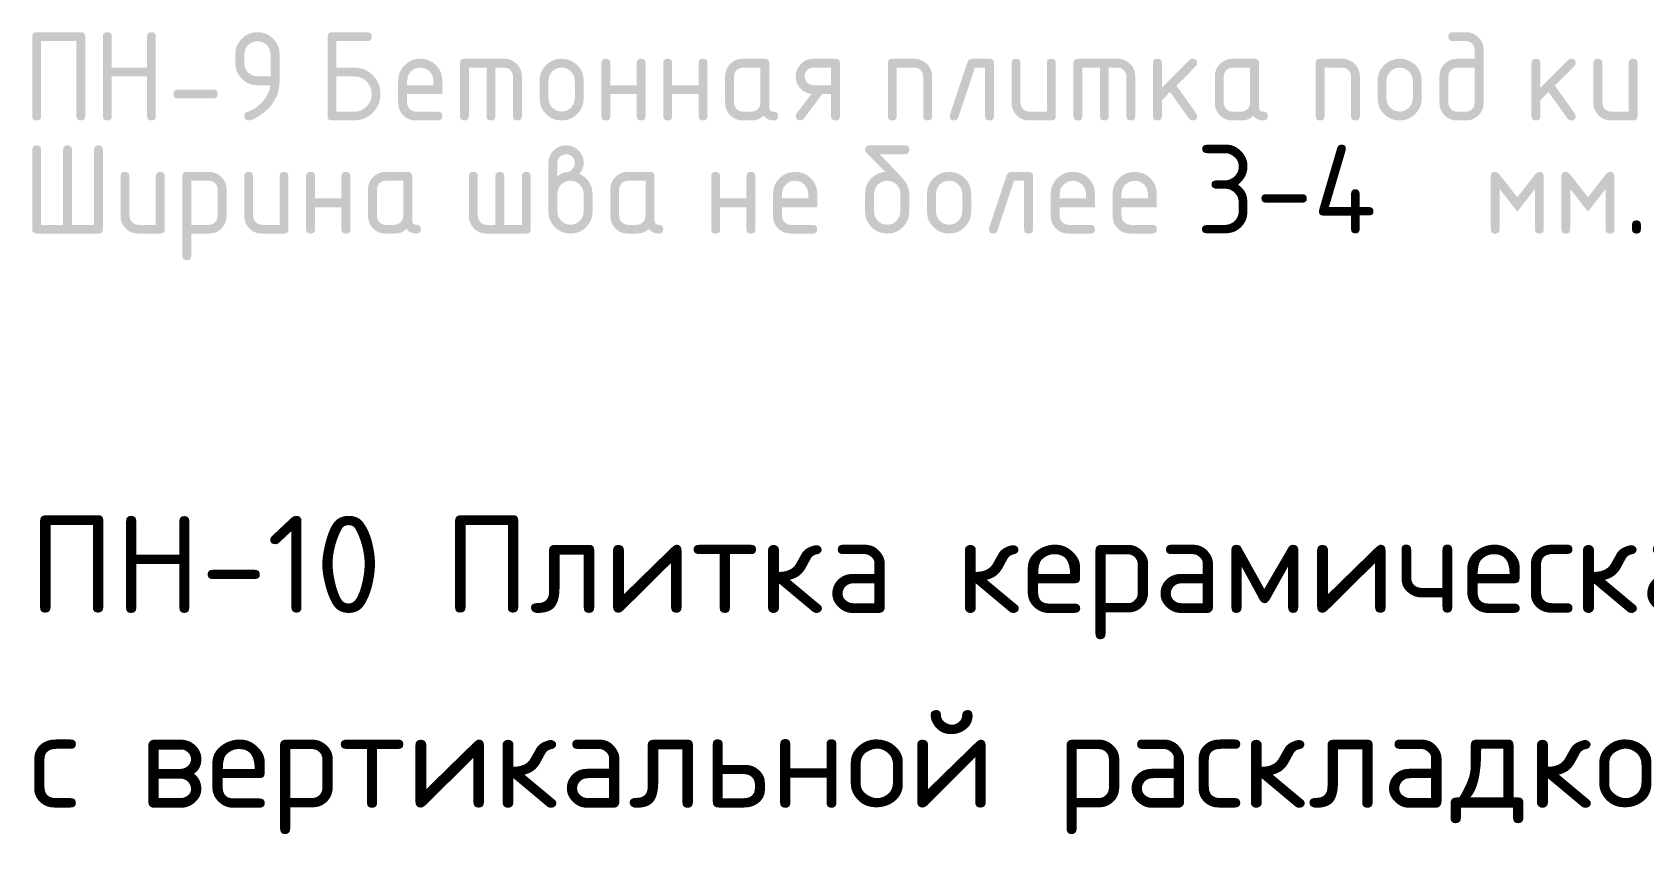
# Model space of a CAD drawing. Header units: millimetres. Extents: x 0 to 1189, y 0 to 841.
# Drawn here: x 1006.1 to 1061.4, y 293.4 to 321.2 of the extents above; entities that cross this region are included whole.
import ezdxf

# ---------------------------------------------------------------- set-up
doc = ezdxf.new("R2010")
doc.units = ezdxf.units.MM

msp = doc.modelspace()

# ---------------------------------------------------------------- hatches: boundary and pattern name
h = msp.add_hatch(color=7)
h.dxf.hatch_style = 2
h.paths.add_polyline_path([(1006.235297, 321.153539), (1007.750588, 321.153539), (1007.814916, 321.144031), (1007.861313, 321.115505), (1007.889416, 321.067963), (1007.898865, 321.001404), (1007.898865, 318.275093), (1007.889416, 318.208904), (1007.861313, 318.162714), (1007.814916, 318.135644), (1007.750588, 318.126816), (1007.684028, 318.135644), (1007.636486, 318.162714), (1007.607961, 318.208904), (1007.598452, 318.275093), (1007.598452, 320.848717), (1006.387432, 320.848717), (1006.387432, 318.275093), (1006.377924, 318.208904), (1006.349398, 318.162714), (1006.301856, 318.135644), (1006.235297, 318.126816), (1006.168419, 318.135644), (1006.120713, 318.162714), (1006.092127, 318.208904), (1006.08261, 318.275093), (1006.08261, 321.001404), (1006.092127, 321.067963), (1006.120713, 321.115505), (1006.168419, 321.144031)])
h = msp.add_hatch(color=7)
h.dxf.hatch_style = 2
h.paths.add_polyline_path([(1008.504891, 318.275093), (1008.504891, 321.001404), (1008.514408, 321.067963), (1008.542994, 321.115505), (1008.5907, 321.144031), (1008.657578, 321.153539), (1008.724137, 321.144031), (1008.771679, 321.115505), (1008.800205, 321.067963), (1008.809713, 321.001404), (1008.809713, 319.943071), (1010.020733, 319.943071), (1010.020733, 321.001404), (1010.030242, 321.067963), (1010.058767, 321.115505), (1010.106309, 321.144031), (1010.172869, 321.153539), (1010.237197, 321.144031), (1010.283594, 321.115505), (1010.311697, 321.067963), (1010.321145, 321.001404), (1010.321145, 318.275093), (1010.311697, 318.208904), (1010.283594, 318.162714), (1010.237197, 318.135644), (1010.172869, 318.126816), (1010.106309, 318.135644), (1010.058767, 318.162714), (1010.030242, 318.208904), (1010.020733, 318.275093), (1010.020733, 319.638249), (1008.809713, 319.638249), (1008.809713, 318.275093), (1008.800205, 318.208904), (1008.771679, 318.162714), (1008.724137, 318.135644), (1008.657578, 318.126816), (1008.5907, 318.135644), (1008.542994, 318.162714), (1008.514408, 318.208904)])
h = msp.add_hatch(color=7)
h.paths.add_polyline_path([(1014.259765, 319.638249), (1014.259765, 320.395618), (1014.22745, 320.571043), (1014.128576, 320.717528), (1013.981677, 320.816402), (1013.806666, 320.848717), (1013.631655, 320.816402), (1013.484756, 320.717528), (1013.385882, 320.571043), (1013.353567, 320.395618), (1013.353567, 320.095206), (1013.385882, 319.918059), (1013.484756, 319.769438), (1013.631655, 319.67201), (1013.806666, 319.638249)])
h.paths.add_polyline_path([(1013.501844, 318.126816), (1013.447274, 318.136876), (1013.396011, 318.16926), (1013.363627, 318.220523), (1013.353567, 318.275093), (1013.372102, 318.361152), (1013.425776, 318.406282), (1013.577912, 318.466572), (1013.705243, 318.533062), (1013.920191, 318.702147), (1014.082894, 318.891903), (1014.193197, 319.102329), (1014.250946, 319.333426), (1013.806666, 319.333426), (1013.654169, 319.347629), (1013.513971, 319.389995), (1013.385762, 319.460163), (1013.269231, 319.557771), (1013.172226, 319.674474), (1013.103384, 319.802235), (1013.062345, 319.941159), (1013.048745, 320.091347), (1013.048745, 320.395618), (1013.062345, 320.548124), (1013.103384, 320.688383), (1013.172226, 320.816755), (1013.269231, 320.933604), (1013.385762, 321.030524), (1013.513971, 321.099176), (1013.654169, 321.140026), (1013.806666, 321.153539), (1013.959163, 321.140026), (1014.099361, 321.099176), (1014.227571, 321.030524), (1014.344101, 320.933604), (1014.439246, 320.819305), (1014.508294, 320.692241), (1014.550368, 320.552465), (1014.564587, 320.400028), (1014.564587, 319.489972), (1014.553279, 319.301455), (1014.519388, 319.123267), (1014.462965, 318.955402), (1014.384064, 318.797852), (1014.282735, 318.650612), (1014.159031, 318.513675), (1014.013002, 318.387034), (1013.8447, 318.270683), (1013.737644, 318.207044), (1013.644747, 318.162163), (1013.566112, 318.135575)])
h = msp.add_hatch(color=7)
h.paths.add_polyline_path([(1018.026854, 319.033014), (1018.010206, 318.85188), (1017.960226, 318.684026), (1017.876863, 318.529712), (1017.760066, 318.389195), (1017.622099, 318.273319), (1017.469093, 318.191446), (1017.301722, 318.142853), (1017.120656, 318.126816), (1016.363287, 318.126816), (1016.296409, 318.135644), (1016.248703, 318.162714), (1016.220117, 318.208904), (1016.2106, 318.275093), (1016.2106, 321.001404), (1016.220117, 321.067963), (1016.248703, 321.115505), (1016.296409, 321.144031), (1016.363287, 321.153539), (1017.573755, 321.153539), (1017.640633, 321.144031), (1017.688339, 321.115505), (1017.716925, 321.067963), (1017.726442, 321.001404), (1017.716925, 320.934526), (1017.688339, 320.88682), (1017.640633, 320.858234), (1017.573755, 320.848717), (1016.515422, 320.848717), (1016.515422, 319.943071), (1017.120656, 319.943071), (1017.301791, 319.926414), (1017.469645, 319.876787), (1017.623959, 319.794708), (1017.764476, 319.680692), (1017.878724, 319.540037), (1017.960777, 319.385172), (1018.010275, 319.216147)])
h.paths.add_polyline_path([(1016.515422, 319.638249), (1016.515422, 318.427229), (1017.120656, 318.427229), (1017.243069, 318.438382), (1017.355405, 318.471808), (1017.457302, 318.527455), (1017.548399, 318.605271), (1017.626215, 318.696368), (1017.681862, 318.798265), (1017.715288, 318.910601), (1017.726442, 319.033014), (1017.715288, 319.155177), (1017.681862, 319.267832), (1017.626215, 319.370978), (1017.548399, 319.464616), (1017.457302, 319.541743), (1017.355405, 319.595874), (1017.243069, 319.627784), (1017.120656, 319.638249)])
h = msp.add_hatch(color=7)
h.paths.add_polyline_path([(1055.861199, 320.548305), (1055.861199, 318.732051), (1055.850046, 318.609888), (1055.816619, 318.497233), (1055.760973, 318.394087), (1055.683156, 318.300449), (1055.589579, 318.223322), (1055.486855, 318.169191), (1055.375346, 318.137281), (1055.255413, 318.126816), (1054.951143, 318.126816), (1054.82873, 318.137281), (1054.716394, 318.169191), (1054.614496, 318.223322), (1054.5234, 318.300449), (1054.445583, 318.394087), (1054.389937, 318.497233), (1054.356511, 318.609888), (1054.345357, 318.732051), (1054.345357, 319.638249), (1054.356511, 319.760412), (1054.389937, 319.873066), (1054.445583, 319.976212), (1054.5234, 320.06985), (1054.616357, 320.145117), (1054.718047, 320.199455), (1054.82935, 320.232398), (1054.951143, 320.243483), (1055.556377, 320.243483), (1055.556377, 320.548305), (1055.534604, 320.665852), (1055.47149, 320.764381), (1055.373167, 320.827013), (1055.255413, 320.848717), (1054.798456, 320.848717), (1054.734127, 320.858234), (1054.687731, 320.88682), (1054.659627, 320.934526), (1054.650179, 321.001404), (1054.659627, 321.067963), (1054.687731, 321.115505), (1054.734127, 321.144031), (1054.798456, 321.153539), (1055.255413, 321.153539), (1055.377826, 321.142472), (1055.490162, 321.109235), (1055.59206, 321.053778), (1055.683156, 320.976048), (1055.760973, 320.884641), (1055.816619, 320.78264), (1055.850046, 320.670408)])
h.paths.add_polyline_path([(1055.556377, 318.732051), (1055.556377, 319.938661), (1054.951143, 319.938661), (1054.833389, 319.916888), (1054.735066, 319.853774), (1054.671952, 319.75552), (1054.650179, 319.638249), (1054.650179, 318.732051), (1054.672503, 318.616433), (1054.739476, 318.516525), (1054.837248, 318.449553), (1054.951143, 318.427229), (1055.255413, 318.427229), (1055.370962, 318.449553), (1055.46708, 318.516525), (1055.534053, 318.61478)])
h = msp.add_hatch(color=7)
h.paths.add_polyline_path([(1019.390802, 319.943071), (1019.215791, 319.910756), (1019.068892, 319.811881), (1018.970018, 319.664982), (1018.937703, 319.489972), (1018.937703, 319.337285), (1019.843901, 319.337285), (1019.843901, 319.489972), (1019.811586, 319.664982), (1019.712711, 319.811881), (1019.565813, 319.910756)])
h.paths.add_polyline_path([(1018.937703, 319.033014), (1018.937703, 318.732051), (1018.960027, 318.616433), (1019.027, 318.516525), (1019.124771, 318.449553), (1019.238666, 318.427229), (1019.996036, 318.427229), (1020.062914, 318.41772), (1020.11062, 318.389195), (1020.139206, 318.341652), (1020.148723, 318.275093), (1020.139206, 318.208904), (1020.11062, 318.162714), (1020.062914, 318.135644), (1019.996036, 318.126816), (1019.238666, 318.126816), (1019.116253, 318.137281), (1019.003918, 318.169191), (1018.90202, 318.223322), (1018.810923, 318.300449), (1018.733107, 318.393467), (1018.67746, 318.495579), (1018.644034, 318.608027), (1018.632881, 318.732051), (1018.632881, 319.485562), (1018.64648, 319.638068), (1018.68752, 319.778326), (1018.756362, 319.906699), (1018.853367, 320.023548), (1018.969897, 320.120235), (1019.098106, 320.188913), (1019.238305, 320.229892), (1019.390802, 320.243483), (1019.543299, 320.229952), (1019.683497, 320.189395), (1019.811706, 320.121862), (1019.928237, 320.027407), (1020.025242, 319.910876), (1020.094084, 319.782667), (1020.135123, 319.642469), (1020.148723, 319.489972), (1020.148723, 319.033014)])
h = msp.add_hatch(color=7)
h.dxf.hatch_style = 2
h.paths.add_polyline_path([(1020.907141, 320.243483), (1022.270296, 320.243483), (1022.39177, 320.232398), (1022.502909, 320.199455), (1022.604539, 320.145117), (1022.697488, 320.06985), (1022.775304, 319.976212), (1022.830951, 319.873066), (1022.864377, 319.760412), (1022.87553, 319.638249), (1022.87553, 318.275093), (1022.866013, 318.208904), (1022.837428, 318.162714), (1022.789722, 318.135644), (1022.722844, 318.126816), (1022.656284, 318.135644), (1022.608742, 318.162714), (1022.580217, 318.208904), (1022.570708, 318.275093), (1022.570708, 319.638249), (1022.548935, 319.75552), (1022.485821, 319.853774), (1022.387567, 319.918542), (1022.270296, 319.938661), (1021.965474, 319.938661), (1021.965474, 318.275093), (1021.955957, 318.208904), (1021.927371, 318.162714), (1021.879665, 318.135644), (1021.812787, 318.126816), (1021.748691, 318.135644), (1021.702269, 318.162714), (1021.674036, 318.208904), (1021.66451, 318.275093), (1021.66451, 319.938661), (1021.059276, 319.938661), (1021.059276, 318.275093), (1021.049768, 318.208904), (1021.021242, 318.162714), (1020.9737, 318.135644), (1020.907141, 318.126816), (1020.840263, 318.135644), (1020.792557, 318.162714), (1020.763971, 318.208904), (1020.754454, 318.275093), (1020.754454, 320.095206), (1020.763971, 320.159535), (1020.792557, 320.205931), (1020.840263, 320.234035)])
h = msp.add_hatch(color=7)
h.paths.add_polyline_path([(1023.481678, 318.880328), (1023.481678, 319.485562), (1023.495277, 319.638068), (1023.536317, 319.778326), (1023.605159, 319.906699), (1023.702164, 320.023548), (1023.818694, 320.120235), (1023.946903, 320.188913), (1024.087102, 320.229892), (1024.239599, 320.243483), (1024.392096, 320.229952), (1024.532294, 320.189395), (1024.660503, 320.121862), (1024.777034, 320.027407), (1024.874039, 319.910807), (1024.94288, 319.782116), (1024.98392, 319.640608), (1024.99752, 319.485562), (1024.99752, 318.880328), (1024.98324, 318.730371), (1024.940745, 318.591422), (1024.870551, 318.463531), (1024.773175, 318.346751), (1024.658255, 318.250065), (1024.530158, 318.181387), (1024.390175, 318.140407), (1024.239599, 318.126816), (1024.087102, 318.140407), (1023.946903, 318.181387), (1023.818694, 318.250065), (1023.702164, 318.346751), (1023.605159, 318.463531), (1023.536317, 318.591422), (1023.495277, 318.730371)])
h.paths.add_polyline_path([(1024.692698, 318.884737), (1024.692698, 319.489972), (1024.660383, 319.663536), (1024.561508, 319.811881), (1024.41461, 319.910756), (1024.239599, 319.943071), (1024.064588, 319.910756), (1023.917689, 319.811881), (1023.818815, 319.663536), (1023.7865, 319.489972), (1023.7865, 318.884737), (1023.818815, 318.707866), (1023.917689, 318.562828), (1024.064588, 318.461748), (1024.239599, 318.427229), (1024.41461, 318.461748), (1024.561508, 318.562828), (1024.660383, 318.709313)])
h = msp.add_hatch(color=7)
h.dxf.hatch_style = 2
h.paths.add_polyline_path([(1025.908073, 319.033014), (1025.908073, 318.275093), (1025.898564, 318.208904), (1025.870039, 318.162714), (1025.822497, 318.135644), (1025.755938, 318.126816), (1025.68906, 318.135644), (1025.641354, 318.162714), (1025.612768, 318.208904), (1025.603251, 318.275093), (1025.603251, 320.095206), (1025.612768, 320.159535), (1025.641354, 320.205931), (1025.68906, 320.234035), (1025.755938, 320.243483), (1025.822497, 320.234035), (1025.870039, 320.205931), (1025.898564, 320.159535), (1025.908073, 320.095206), (1025.908073, 319.337285), (1026.814271, 319.337285), (1026.814271, 320.095206), (1026.823779, 320.159535), (1026.852305, 320.205931), (1026.899847, 320.234035), (1026.966406, 320.243483), (1027.033284, 320.234035), (1027.08099, 320.205931), (1027.109576, 320.159535), (1027.119093, 320.095206), (1027.119093, 318.275093), (1027.109576, 318.208904), (1027.08099, 318.162714), (1027.033284, 318.135644), (1026.966406, 318.126816), (1026.899847, 318.135644), (1026.852305, 318.162714), (1026.823779, 318.208904), (1026.814271, 318.275093), (1026.814271, 319.033014)])
h = msp.add_hatch(color=7)
h.dxf.hatch_style = 2
h.paths.add_polyline_path([(1028.029646, 319.033014), (1028.029646, 318.275093), (1028.020138, 318.208904), (1027.991612, 318.162714), (1027.94407, 318.135644), (1027.877511, 318.126816), (1027.810633, 318.135644), (1027.762927, 318.162714), (1027.734341, 318.208904), (1027.724824, 318.275093), (1027.724824, 320.095206), (1027.734341, 320.159535), (1027.762927, 320.205931), (1027.810633, 320.234035), (1027.877511, 320.243483), (1027.94407, 320.234035), (1027.991612, 320.205931), (1028.020138, 320.159535), (1028.029646, 320.095206), (1028.029646, 319.337285), (1028.935844, 319.337285), (1028.935844, 320.095206), (1028.945353, 320.159535), (1028.973878, 320.205931), (1029.02142, 320.234035), (1029.08798, 320.243483), (1029.154857, 320.234035), (1029.202563, 320.205931), (1029.231149, 320.159535), (1029.240666, 320.095206), (1029.240666, 318.275093), (1029.231149, 318.208904), (1029.202563, 318.162714), (1029.154857, 318.135644), (1029.08798, 318.126816), (1029.02142, 318.135644), (1028.973878, 318.162714), (1028.945353, 318.208904), (1028.935844, 318.275093), (1028.935844, 319.033014)])
h = msp.add_hatch(color=7)
h.paths.add_polyline_path([(1031.057417, 319.938661), (1030.452183, 319.938661), (1030.33443, 319.916888), (1030.236107, 319.853774), (1030.172992, 319.75552), (1030.151219, 319.638249), (1030.151219, 318.732051), (1030.173544, 318.616433), (1030.240516, 318.516525), (1030.338288, 318.449553), (1030.452183, 318.427229), (1030.756454, 318.427229), (1030.872002, 318.449553), (1030.96812, 318.516525), (1031.035093, 318.61478), (1031.057417, 318.732051)])
h.paths.add_polyline_path([(1031.662652, 318.275093), (1031.653204, 318.208904), (1031.6251, 318.162714), (1031.578703, 318.135644), (1031.514375, 318.126816), (1031.411978, 318.136394), (1031.320278, 318.165401), (1031.23881, 318.214253), (1031.167109, 318.283361), (1031.077442, 318.214253), (1030.979351, 318.165401), (1030.872476, 318.136394), (1030.756454, 318.126816), (1030.452183, 318.126816), (1030.32977, 318.137281), (1030.217434, 318.169191), (1030.115537, 318.223322), (1030.02444, 318.300449), (1029.946624, 318.393467), (1029.890977, 318.495579), (1029.857551, 318.608027), (1029.846397, 318.732051), (1029.846397, 319.638249), (1029.857551, 319.760412), (1029.890977, 319.873066), (1029.946624, 319.976212), (1030.02444, 320.06985), (1030.115537, 320.145117), (1030.217434, 320.199455), (1030.32977, 320.232398), (1030.452183, 320.243483), (1031.209553, 320.243483), (1031.276431, 320.234035), (1031.324137, 320.205931), (1031.352722, 320.159535), (1031.362239, 320.095206), (1031.362239, 318.579915), (1031.371748, 318.513037), (1031.400273, 318.465331), (1031.447816, 318.436746), (1031.514375, 318.427229), (1031.578703, 318.41772), (1031.6251, 318.389195), (1031.653204, 318.341652)])
h = msp.add_hatch(color=7)
h.paths.add_polyline_path([(1032.806664, 319.036873), (1032.696309, 319.060988), (1032.594791, 319.10164), (1032.502884, 319.159656), (1032.421365, 319.235861), (1032.354487, 319.325089), (1032.306781, 319.421345), (1032.278195, 319.525456), (1032.268678, 319.638249), (1032.279832, 319.760412), (1032.313258, 319.873066), (1032.368905, 319.976212), (1032.446721, 320.06985), (1032.537818, 320.145117), (1032.639715, 320.199455), (1032.752051, 320.232398), (1032.874464, 320.243483), (1033.631834, 320.243483), (1033.698711, 320.234035), (1033.746417, 320.205931), (1033.775003, 320.159535), (1033.78452, 320.095206), (1033.78452, 318.275093), (1033.775003, 318.208904), (1033.746417, 318.162714), (1033.698711, 318.135644), (1033.631834, 318.126816), (1033.565274, 318.135644), (1033.517732, 318.162714), (1033.489207, 318.208904), (1033.479698, 318.275093), (1033.479698, 319.033014), (1033.174876, 319.033014), (1032.543735, 318.186347), (1032.488958, 318.140666), (1032.421365, 318.126816), (1032.354487, 318.135644), (1032.306781, 318.162714), (1032.278195, 318.208904), (1032.268678, 318.275093), (1032.298444, 318.368249)])
h.paths.add_polyline_path([(1032.5735, 319.638249), (1032.595824, 319.522149), (1032.662797, 319.422172), (1032.760569, 319.355682), (1032.874464, 319.333426), (1033.479698, 319.333426), (1033.479698, 319.938661), (1032.874464, 319.938661), (1032.75671, 319.916888), (1032.658387, 319.853774), (1032.595273, 319.75552)])
h = msp.add_hatch(color=7)
h.dxf.hatch_style = 2
h.paths.add_polyline_path([(1035.429022, 318.275093), (1035.429022, 320.095206), (1035.438539, 320.159535), (1035.467125, 320.205931), (1035.514831, 320.234035), (1035.581709, 320.243483), (1036.339079, 320.243483), (1036.459011, 320.232398), (1036.57052, 320.199455), (1036.673244, 320.145117), (1036.766822, 320.06985), (1036.844638, 319.976212), (1036.900285, 319.873066), (1036.933711, 319.760412), (1036.944864, 319.638249), (1036.944864, 318.275093), (1036.935347, 318.208904), (1036.906761, 318.162714), (1036.859056, 318.135644), (1036.792178, 318.126816), (1036.725618, 318.135644), (1036.678076, 318.162714), (1036.649551, 318.208904), (1036.640042, 318.275093), (1036.640042, 319.638249), (1036.618269, 319.75552), (1036.555155, 319.853774), (1036.456832, 319.918542), (1036.339079, 319.938661), (1035.733844, 319.938661), (1035.733844, 318.275093), (1035.724336, 318.208904), (1035.69581, 318.162714), (1035.648268, 318.135644), (1035.581709, 318.126816), (1035.514831, 318.135644), (1035.467125, 318.162714), (1035.438539, 318.208904)])
h = msp.add_hatch(color=7)
h.dxf.hatch_style = 2
h.paths.add_polyline_path([(1038.308516, 320.243483), (1038.913751, 320.243483), (1038.980629, 320.234035), (1039.028335, 320.205931), (1039.05692, 320.159535), (1039.066437, 320.095206), (1039.066437, 318.275093), (1039.05692, 318.208904), (1039.028335, 318.162714), (1038.980629, 318.135644), (1038.913751, 318.126816), (1038.847192, 318.135644), (1038.799649, 318.162714), (1038.771124, 318.208904), (1038.761615, 318.275093), (1038.761615, 319.938661), (1038.41435, 319.938661), (1037.84274, 318.22824), (1037.792028, 318.152103), (1037.703282, 318.126816), (1037.636404, 318.136325), (1037.588698, 318.16485), (1037.560113, 318.212392), (1037.550595, 318.278952), (1037.559415, 318.325805), (1038.156381, 320.120562), (1038.216326, 320.213855)])
h = msp.add_hatch(color=7)
h.dxf.hatch_style = 2
h.paths.add_polyline_path([(1041.188011, 320.095206), (1041.188011, 318.275093), (1041.178494, 318.208904), (1041.149908, 318.162714), (1041.102202, 318.135644), (1041.035324, 318.126816), (1040.277954, 318.126816), (1040.155541, 318.137281), (1040.043205, 318.169191), (1039.941308, 318.223322), (1039.850211, 318.300449), (1039.772395, 318.393467), (1039.716748, 318.495579), (1039.683322, 318.608027), (1039.672169, 318.732051), (1039.672169, 320.095206), (1039.681686, 320.159535), (1039.710271, 320.205931), (1039.757977, 320.234035), (1039.824855, 320.243483), (1039.891415, 320.234035), (1039.938957, 320.205931), (1039.967482, 320.159535), (1039.976991, 320.095206), (1039.976991, 318.732051), (1039.999315, 318.616433), (1040.066288, 318.516525), (1040.164059, 318.449553), (1040.277954, 318.427229), (1040.883189, 318.427229), (1040.883189, 320.095206), (1040.892697, 320.159535), (1040.921222, 320.205931), (1040.968765, 320.234035), (1041.035324, 320.243483), (1041.102202, 320.234035), (1041.149908, 320.205931), (1041.178494, 320.159535)])
h = msp.add_hatch(color=7)
h.dxf.hatch_style = 2
h.paths.add_polyline_path([(1041.946429, 320.243483), (1043.309584, 320.243483), (1043.431058, 320.232398), (1043.542197, 320.199455), (1043.643827, 320.145117), (1043.736776, 320.06985), (1043.814592, 319.976212), (1043.870239, 319.873066), (1043.903665, 319.760412), (1043.914818, 319.638249), (1043.914818, 318.275093), (1043.905301, 318.208904), (1043.876716, 318.162714), (1043.82901, 318.135644), (1043.762132, 318.126816), (1043.695572, 318.135644), (1043.64803, 318.162714), (1043.619505, 318.208904), (1043.609996, 318.275093), (1043.609996, 319.638249), (1043.588223, 319.75552), (1043.525109, 319.853774), (1043.426855, 319.918542), (1043.309584, 319.938661), (1043.004762, 319.938661), (1043.004762, 318.275093), (1042.995245, 318.208904), (1042.966659, 318.162714), (1042.918953, 318.135644), (1042.852075, 318.126816), (1042.787979, 318.135644), (1042.741557, 318.162714), (1042.713324, 318.208904), (1042.703798, 318.275093), (1042.703798, 319.938661), (1042.098564, 319.938661), (1042.098564, 318.275093), (1042.089055, 318.208904), (1042.06053, 318.162714), (1042.012988, 318.135644), (1041.946429, 318.126816), (1041.879551, 318.135644), (1041.831845, 318.162714), (1041.803259, 318.208904), (1041.793742, 318.275093), (1041.793742, 320.095206), (1041.803259, 320.159535), (1041.831845, 320.205931), (1041.879551, 320.234035)])
h = msp.add_hatch(color=7)
h.dxf.hatch_style = 2
h.paths.add_polyline_path([(1044.825788, 319.248539), (1045.778288, 320.201039), (1045.824796, 320.233423), (1045.884121, 320.243483), (1045.950999, 320.234035), (1045.998705, 320.205931), (1046.027291, 320.159535), (1046.036808, 320.095206), (1046.024543, 320.037535), (1045.989954, 319.989373), (1045.325189, 319.320749), (1046.007042, 318.363839), (1046.036808, 318.275093), (1046.027291, 318.208904), (1045.998705, 318.162714), (1045.950999, 318.135644), (1045.884121, 318.126816), (1045.811223, 318.142595), (1045.757341, 318.190206), (1045.105254, 319.104672), (1044.825788, 318.821347), (1044.825788, 318.275093), (1044.816279, 318.208904), (1044.787754, 318.162714), (1044.740212, 318.135644), (1044.673652, 318.126816), (1044.606774, 318.135644), (1044.559068, 318.162714), (1044.530483, 318.208904), (1044.520966, 318.275093), (1044.520966, 320.095206), (1044.530483, 320.159535), (1044.559068, 320.205931), (1044.606774, 320.234035), (1044.673652, 320.243483), (1044.740212, 320.234035), (1044.787754, 320.205931), (1044.816279, 320.159535), (1044.825788, 320.095206)])
h = msp.add_hatch(color=7)
h.paths.add_polyline_path([(1047.853559, 319.938661), (1047.248324, 319.938661), (1047.130571, 319.916888), (1047.032248, 319.853774), (1046.969134, 319.75552), (1046.947361, 319.638249), (1046.947361, 318.732051), (1046.969685, 318.616433), (1047.036658, 318.516525), (1047.13443, 318.449553), (1047.248324, 318.427229), (1047.552595, 318.427229), (1047.668144, 318.449553), (1047.764262, 318.516525), (1047.831235, 318.61478), (1047.853559, 318.732051)])
h.paths.add_polyline_path([(1048.458793, 318.275093), (1048.449345, 318.208904), (1048.421242, 318.162714), (1048.374845, 318.135644), (1048.310516, 318.126816), (1048.208119, 318.136394), (1048.11642, 318.165401), (1048.034952, 318.214253), (1047.963251, 318.283361), (1047.873583, 318.214253), (1047.775493, 318.165401), (1047.668617, 318.136394), (1047.552595, 318.126816), (1047.248324, 318.126816), (1047.125912, 318.137281), (1047.013576, 318.169191), (1046.911678, 318.223322), (1046.820581, 318.300449), (1046.742765, 318.393467), (1046.687118, 318.495579), (1046.653692, 318.608027), (1046.642539, 318.732051), (1046.642539, 319.638249), (1046.653692, 319.760412), (1046.687118, 319.873066), (1046.742765, 319.976212), (1046.820581, 320.06985), (1046.911678, 320.145117), (1047.013576, 320.199455), (1047.125912, 320.232398), (1047.248324, 320.243483), (1048.005694, 320.243483), (1048.072572, 320.234035), (1048.120278, 320.205931), (1048.148864, 320.159535), (1048.158381, 320.095206), (1048.158381, 318.579915), (1048.167889, 318.513037), (1048.196415, 318.465331), (1048.243957, 318.436746), (1048.310516, 318.427229), (1048.374845, 318.41772), (1048.421242, 318.389195), (1048.449345, 318.341652)])
h = msp.add_hatch(color=7)
h.dxf.hatch_style = 2
h.paths.add_polyline_path([(1050.102211, 318.275093), (1050.102211, 320.095206), (1050.111728, 320.159535), (1050.140313, 320.205931), (1050.188019, 320.234035), (1050.254897, 320.243483), (1051.012267, 320.243483), (1051.132199, 320.232398), (1051.243708, 320.199455), (1051.346433, 320.145117), (1051.44001, 320.06985), (1051.517826, 319.976212), (1051.573473, 319.873066), (1051.606899, 319.760412), (1051.618053, 319.638249), (1051.618053, 318.275093), (1051.608535, 318.208904), (1051.57995, 318.162714), (1051.532244, 318.135644), (1051.465366, 318.126816), (1051.398807, 318.135644), (1051.351264, 318.162714), (1051.322739, 318.208904), (1051.31323, 318.275093), (1051.31323, 319.638249), (1051.291457, 319.75552), (1051.228343, 319.853774), (1051.13002, 319.918542), (1051.012267, 319.938661), (1050.407033, 319.938661), (1050.407033, 318.275093), (1050.397524, 318.208904), (1050.368999, 318.162714), (1050.321456, 318.135644), (1050.254897, 318.126816), (1050.188019, 318.135644), (1050.140313, 318.162714), (1050.111728, 318.208904)])
h = msp.add_hatch(color=7)
h.paths.add_polyline_path([(1052.223784, 318.880328), (1052.223784, 319.485562), (1052.237383, 319.638068), (1052.278423, 319.778326), (1052.347265, 319.906699), (1052.44427, 320.023548), (1052.5608, 320.120235), (1052.689009, 320.188913), (1052.829208, 320.229892), (1052.981705, 320.243483), (1053.134202, 320.229952), (1053.2744, 320.189395), (1053.402609, 320.121862), (1053.51914, 320.027407), (1053.616145, 319.910807), (1053.684987, 319.782116), (1053.726026, 319.640608), (1053.739626, 319.485562), (1053.739626, 318.880328), (1053.725346, 318.730371), (1053.682851, 318.591422), (1053.612657, 318.463531), (1053.515281, 318.346751), (1053.400361, 318.250065), (1053.272264, 318.181387), (1053.132281, 318.140407), (1052.981705, 318.126816), (1052.829208, 318.140407), (1052.689009, 318.181387), (1052.5608, 318.250065), (1052.44427, 318.346751), (1052.347265, 318.463531), (1052.278423, 318.591422), (1052.237383, 318.730371)])
h.paths.add_polyline_path([(1053.434804, 318.884737), (1053.434804, 319.489972), (1053.402489, 319.663536), (1053.303614, 319.811881), (1053.156716, 319.910756), (1052.981705, 319.943071), (1052.806694, 319.910756), (1052.659795, 319.811881), (1052.560921, 319.663536), (1052.528606, 319.489972), (1052.528606, 318.884737), (1052.560921, 318.707866), (1052.659795, 318.562828), (1052.806694, 318.461748), (1052.981705, 318.427229), (1053.156716, 318.461748), (1053.303614, 318.562828), (1053.402489, 318.709313)])
h = msp.add_hatch(color=7)
h.dxf.hatch_style = 2
h.paths.add_polyline_path([(1057.807903, 319.248539), (1058.760403, 320.201039), (1058.806912, 320.233423), (1058.866236, 320.243483), (1058.933114, 320.234035), (1058.98082, 320.205931), (1059.009406, 320.159535), (1059.018923, 320.095206), (1059.006658, 320.037535), (1058.97207, 319.989373), (1058.307304, 319.320749), (1058.989157, 318.363839), (1059.018923, 318.275093), (1059.009406, 318.208904), (1058.98082, 318.162714), (1058.933114, 318.135644), (1058.866236, 318.126816), (1058.793338, 318.142595), (1058.739457, 318.190206), (1058.087369, 319.104672), (1057.807903, 318.821347), (1057.807903, 318.275093), (1057.798395, 318.208904), (1057.769869, 318.162714), (1057.722327, 318.135644), (1057.655768, 318.126816), (1057.58889, 318.135644), (1057.541184, 318.162714), (1057.512598, 318.208904), (1057.503081, 318.275093), (1057.503081, 320.095206), (1057.512598, 320.159535), (1057.541184, 320.205931), (1057.58889, 320.234035), (1057.655768, 320.243483), (1057.722327, 320.234035), (1057.769869, 320.205931), (1057.798395, 320.159535), (1057.807903, 320.095206)])
h = msp.add_hatch(color=7)
h.dxf.hatch_style = 2
h.paths.add_polyline_path([(1061.140496, 320.095206), (1061.140496, 318.275093), (1061.130979, 318.208904), (1061.102393, 318.162714), (1061.054687, 318.135644), (1060.98781, 318.126816), (1060.23044, 318.126816), (1060.108027, 318.137281), (1059.995691, 318.169191), (1059.893794, 318.223322), (1059.802697, 318.300449), (1059.724881, 318.393467), (1059.669234, 318.495579), (1059.635808, 318.608027), (1059.624654, 318.732051), (1059.624654, 320.095206), (1059.634171, 320.159535), (1059.662757, 320.205931), (1059.710463, 320.234035), (1059.777341, 320.243483), (1059.8439, 320.234035), (1059.891442, 320.205931), (1059.919968, 320.159535), (1059.929476, 320.095206), (1059.929476, 318.732051), (1059.9518, 318.616433), (1060.018773, 318.516525), (1060.116545, 318.449553), (1060.23044, 318.427229), (1060.835674, 318.427229), (1060.835674, 320.095206), (1060.845183, 320.159535), (1060.873708, 320.205931), (1060.92125, 320.234035), (1060.98781, 320.243483), (1061.054687, 320.234035), (1061.102393, 320.205931), (1061.130979, 320.159535)])
h = msp.add_hatch(color=7)
h.dxf.hatch_style = 2
h.paths.add_polyline_path([(1012.290327, 318.880328), (1011.079859, 318.880328), (1011.012981, 318.889845), (1010.965275, 318.91843), (1010.936689, 318.966136), (1010.927172, 319.033014), (1010.936689, 319.099573), (1010.965275, 319.147116), (1011.012981, 319.175641), (1011.079859, 319.18515), (1012.290327, 319.18515), (1012.357205, 319.175641), (1012.404911, 319.147116), (1012.433497, 319.099573), (1012.443014, 319.033014), (1012.433497, 318.966136), (1012.404911, 318.91843), (1012.357205, 318.889845)])
h = msp.add_hatch(color=7)
h.dxf.hatch_style = 2
h.paths.add_polyline_path([(1007.445766, 314.546665), (1008.203687, 314.546665), (1008.203687, 317.12084), (1008.213195, 317.187399), (1008.241721, 317.234942), (1008.289263, 317.263467), (1008.355822, 317.272975), (1008.420151, 317.263467), (1008.466547, 317.234942), (1008.494651, 317.187399), (1008.504099, 317.12084), (1008.504099, 314.394529), (1008.494651, 314.32834), (1008.466547, 314.28215), (1008.420151, 314.25508), (1008.355822, 314.246252), (1006.235297, 314.246252), (1006.168419, 314.25508), (1006.120713, 314.28215), (1006.092127, 314.32834), (1006.08261, 314.394529), (1006.08261, 317.12084), (1006.092127, 317.187399), (1006.120713, 317.234942), (1006.168419, 317.263467), (1006.235297, 317.272975), (1006.301856, 317.263467), (1006.349398, 317.234942), (1006.377924, 317.187399), (1006.387432, 317.12084), (1006.387432, 314.546665), (1007.140944, 314.546665), (1007.140944, 317.12084), (1007.150461, 317.187399), (1007.179046, 317.234942), (1007.226752, 317.263467), (1007.29363, 317.272975), (1007.360189, 317.263467), (1007.407732, 317.234942), (1007.436257, 317.187399), (1007.445766, 317.12084)])
h = msp.add_hatch(color=7)
h.paths.add_polyline_path([(1024.09104, 316.214642), (1024.274939, 316.325367), (1024.442715, 316.362919), (1024.534079, 316.390411), (1024.616348, 316.468752), (1024.676775, 316.568247), (1024.696274, 316.667741), (1024.674225, 316.785288), (1024.607528, 316.883817), (1024.509274, 316.948103), (1024.392003, 316.968153), (1024.27425, 316.946449), (1024.175927, 316.883817), (1024.112813, 316.785288), (1024.09104, 316.667741)])
h.paths.add_polyline_path([(1024.844551, 316.303388), (1025.032515, 316.189355), (1025.179138, 316.024473), (1025.270778, 315.824795), (1025.30206, 315.609408), (1025.30206, 314.999764), (1025.28778, 314.849187), (1025.245284, 314.709204), (1025.175091, 314.581107), (1025.077715, 314.466187), (1024.962795, 314.369501), (1024.834698, 314.300823), (1024.694715, 314.259843), (1024.544138, 314.246252), (1024.391641, 314.259843), (1024.251443, 314.300823), (1024.123234, 314.369501), (1024.006704, 314.466187), (1023.909698, 314.582967), (1023.840857, 314.710858), (1023.799817, 314.849807), (1023.786217, 314.999764), (1023.786217, 316.667741), (1023.797371, 316.789904), (1023.830797, 316.902559), (1023.886444, 317.005705), (1023.96426, 317.099343), (1024.057217, 317.174842), (1024.158908, 317.229154), (1024.27021, 317.261968), (1024.392003, 317.272975), (1024.514166, 317.261908), (1024.626821, 317.228671), (1024.729967, 317.173214), (1024.823605, 317.095484), (1024.898871, 317.004077), (1024.953209, 316.902076), (1024.986153, 316.789844), (1024.997237, 316.667741), (1024.98772, 316.558954), (1024.959135, 316.461793), (1024.911429, 316.376518)])
h.paths.add_polyline_path([(1024.997237, 315.004173), (1024.997237, 315.609408), (1024.964922, 315.782972), (1024.866048, 315.931317), (1024.719149, 316.030192), (1024.544138, 316.062507), (1024.369128, 316.030192), (1024.222229, 315.931317), (1024.123355, 315.782972), (1024.09104, 315.609408), (1024.09104, 315.004173), (1024.123355, 314.827302), (1024.222229, 314.682264), (1024.369128, 314.581184), (1024.544138, 314.546665), (1024.719149, 314.581184), (1024.866048, 314.682264), (1024.964922, 314.828749)])
h = msp.add_hatch(color=7)
h.paths.add_polyline_path([(1036.164377, 315.604998), (1036.164377, 314.999764), (1036.150097, 314.849807), (1036.107602, 314.710858), (1036.037408, 314.582967), (1035.940032, 314.466187), (1035.825113, 314.369501), (1035.697015, 314.300823), (1035.557032, 314.259843), (1035.406456, 314.246252), (1035.253959, 314.259843), (1035.113761, 314.300823), (1034.985551, 314.369501), (1034.869021, 314.466187), (1034.772016, 314.582967), (1034.703174, 314.710858), (1034.662134, 314.849807), (1034.648535, 314.999764), (1034.648535, 315.609408), (1034.673142, 315.820385), (1034.746996, 316.002424), (1034.870149, 316.155111), (1035.042654, 316.278032), (1035.197614, 316.3428), (1035.343066, 316.362919), (1034.678301, 317.031543), (1034.655563, 317.066683), (1034.648535, 317.12084), (1034.658052, 317.187399), (1034.686638, 317.234942), (1034.734344, 317.263467), (1034.801222, 317.272975), (1036.0161, 317.272975), (1036.080429, 317.263467), (1036.126825, 317.234942), (1036.154929, 317.187399), (1036.164377, 317.12084), (1036.154929, 317.053962), (1036.126825, 317.006256), (1036.080429, 316.97767), (1036.0161, 316.968153), (1035.152346, 316.968153), (1035.914676, 316.16834), (1036.023223, 316.035669), (1036.101332, 315.897831), (1036.148538, 315.754412)])
h.paths.add_polyline_path([(1035.859555, 315.004173), (1035.859555, 315.609408), (1035.82724, 315.782972), (1035.728366, 315.931317), (1035.581467, 316.030192), (1035.406456, 316.062507), (1035.231445, 316.030192), (1035.084546, 315.931317), (1034.985672, 315.782972), (1034.953357, 315.609408), (1034.953357, 315.004173), (1034.985672, 314.827302), (1035.084546, 314.682264), (1035.231445, 314.581184), (1035.406456, 314.546665), (1035.581467, 314.581184), (1035.728366, 314.682264), (1035.82724, 314.828749)])
h = msp.add_hatch(color=7)
h.dxf.hatch_style = 2
h.paths.add_polyline_path([(1010.626542, 316.214642), (1010.626542, 314.394529), (1010.617025, 314.32834), (1010.588439, 314.28215), (1010.540733, 314.25508), (1010.473855, 314.246252), (1009.716486, 314.246252), (1009.594073, 314.256717), (1009.481737, 314.288627), (1009.379839, 314.342758), (1009.288743, 314.419885), (1009.210926, 314.512903), (1009.15528, 314.615015), (1009.121853, 314.727463), (1009.1107, 314.851487), (1009.1107, 316.214642), (1009.120217, 316.278971), (1009.148803, 316.325367), (1009.196509, 316.353471), (1009.263387, 316.362919), (1009.329946, 316.353471), (1009.377488, 316.325367), (1009.406014, 316.278971), (1009.415522, 316.214642), (1009.415522, 314.851487), (1009.437846, 314.735869), (1009.504819, 314.635962), (1009.602591, 314.568989), (1009.716486, 314.546665), (1010.32172, 314.546665), (1010.32172, 316.214642), (1010.331228, 316.278971), (1010.359754, 316.325367), (1010.407296, 316.353471), (1010.473855, 316.362919), (1010.540733, 316.353471), (1010.588439, 316.325367), (1010.617025, 316.278971)])
h = msp.add_hatch(color=7)
h.paths.add_polyline_path([(1011.232432, 316.214642), (1011.241949, 316.278971), (1011.270534, 316.325367), (1011.31824, 316.353471), (1011.385118, 316.362919), (1012.142488, 316.362919), (1012.264901, 316.351834), (1012.377237, 316.318891), (1012.479134, 316.264553), (1012.570231, 316.189286), (1012.648047, 316.095648), (1012.703694, 315.992502), (1012.73712, 315.879848), (1012.748274, 315.757685), (1012.748274, 314.851487), (1012.73712, 314.729324), (1012.703694, 314.616669), (1012.648047, 314.513523), (1012.570231, 314.419885), (1012.479134, 314.342758), (1012.377237, 314.288627), (1012.264901, 314.256717), (1012.142488, 314.246252), (1011.537254, 314.246252), (1011.537254, 313.484473), (1011.527745, 313.420144), (1011.49922, 313.373747), (1011.451677, 313.345644), (1011.385118, 313.336196), (1011.31824, 313.345644), (1011.270534, 313.373747), (1011.241949, 313.420144), (1011.232432, 313.484473)])
h.paths.add_polyline_path([(1011.537254, 316.058097), (1011.537254, 314.546665), (1012.142488, 314.546665), (1012.258037, 314.568989), (1012.354155, 314.635962), (1012.421127, 314.734216), (1012.443452, 314.851487), (1012.443452, 315.757685), (1012.421679, 315.874956), (1012.358564, 315.97321), (1012.260241, 316.037978), (1012.142488, 316.058097)])
h = msp.add_hatch(color=7)
h.dxf.hatch_style = 2
h.paths.add_polyline_path([(1014.870005, 316.214642), (1014.870005, 314.394529), (1014.860488, 314.32834), (1014.831903, 314.28215), (1014.784197, 314.25508), (1014.717319, 314.246252), (1013.959949, 314.246252), (1013.837536, 314.256717), (1013.7252, 314.288627), (1013.623303, 314.342758), (1013.532206, 314.419885), (1013.45439, 314.512903), (1013.398743, 314.615015), (1013.365317, 314.727463), (1013.354163, 314.851487), (1013.354163, 316.214642), (1013.36368, 316.278971), (1013.392266, 316.325367), (1013.439972, 316.353471), (1013.50685, 316.362919), (1013.573409, 316.353471), (1013.620951, 316.325367), (1013.649477, 316.278971), (1013.658985, 316.214642), (1013.658985, 314.851487), (1013.68131, 314.735869), (1013.748282, 314.635962), (1013.846054, 314.568989), (1013.959949, 314.546665), (1014.565183, 314.546665), (1014.565183, 316.214642), (1014.574692, 316.278971), (1014.603217, 316.325367), (1014.650759, 316.353471), (1014.717319, 316.362919), (1014.784197, 316.353471), (1014.831903, 316.325367), (1014.860488, 316.278971)])
h = msp.add_hatch(color=7)
h.dxf.hatch_style = 2
h.paths.add_polyline_path([(1015.780717, 315.15245), (1015.780717, 314.394529), (1015.771208, 314.32834), (1015.742683, 314.28215), (1015.695141, 314.25508), (1015.628582, 314.246252), (1015.561704, 314.25508), (1015.513998, 314.28215), (1015.485412, 314.32834), (1015.475895, 314.394529), (1015.475895, 316.214642), (1015.485412, 316.278971), (1015.513998, 316.325367), (1015.561704, 316.353471), (1015.628582, 316.362919), (1015.695141, 316.353471), (1015.742683, 316.325367), (1015.771208, 316.278971), (1015.780717, 316.214642), (1015.780717, 315.456721), (1016.686915, 315.456721), (1016.686915, 316.214642), (1016.696423, 316.278971), (1016.724949, 316.325367), (1016.772491, 316.353471), (1016.83905, 316.362919), (1016.905928, 316.353471), (1016.953634, 316.325367), (1016.98222, 316.278971), (1016.991737, 316.214642), (1016.991737, 314.394529), (1016.98222, 314.32834), (1016.953634, 314.28215), (1016.905928, 314.25508), (1016.83905, 314.246252), (1016.772491, 314.25508), (1016.724949, 314.28215), (1016.696423, 314.32834), (1016.686915, 314.394529), (1016.686915, 315.15245)])
h = msp.add_hatch(color=7)
h.paths.add_polyline_path([(1018.808647, 316.058097), (1018.203412, 316.058097), (1018.085659, 316.036324), (1017.987336, 315.97321), (1017.924222, 315.874956), (1017.902449, 315.757685), (1017.902449, 314.851487), (1017.924773, 314.735869), (1017.991745, 314.635962), (1018.089517, 314.568989), (1018.203412, 314.546665), (1018.507683, 314.546665), (1018.623231, 314.568989), (1018.71935, 314.635962), (1018.786322, 314.734216), (1018.808647, 314.851487)])
h.paths.add_polyline_path([(1019.413881, 314.394529), (1019.404433, 314.32834), (1019.376329, 314.28215), (1019.329933, 314.25508), (1019.265604, 314.246252), (1019.163207, 314.25583), (1019.071507, 314.284837), (1018.990039, 314.333689), (1018.918338, 314.402797), (1018.828671, 314.333689), (1018.730581, 314.284837), (1018.623705, 314.25583), (1018.507683, 314.246252), (1018.203412, 314.246252), (1018.080999, 314.256717), (1017.968663, 314.288627), (1017.866766, 314.342758), (1017.775669, 314.419885), (1017.697853, 314.512903), (1017.642206, 314.615015), (1017.60878, 314.727463), (1017.597627, 314.851487), (1017.597627, 315.757685), (1017.60878, 315.879848), (1017.642206, 315.992502), (1017.697853, 316.095648), (1017.775669, 316.189286), (1017.866766, 316.264553), (1017.968663, 316.318891), (1018.080999, 316.351834), (1018.203412, 316.362919), (1018.960782, 316.362919), (1019.02766, 316.353471), (1019.075366, 316.325367), (1019.103951, 316.278971), (1019.113469, 316.214642), (1019.113469, 314.699351), (1019.122977, 314.632473), (1019.151502, 314.584767), (1019.199045, 314.556182), (1019.265604, 314.546665), (1019.329933, 314.537156), (1019.376329, 314.508631), (1019.404433, 314.461088)])
h = msp.add_hatch(color=7)
h.dxf.hatch_style = 2
h.paths.add_polyline_path([(1023.027225, 314.246252), (1021.651392, 314.246252), (1021.534999, 314.256717), (1021.426772, 314.288627), (1021.327226, 314.342758), (1021.236878, 314.419885), (1021.159062, 314.512705), (1021.103415, 314.613431), (1021.069989, 314.722115), (1021.058835, 314.838809), (1021.058835, 316.214642), (1021.068352, 316.278971), (1021.096938, 316.325367), (1021.144644, 316.353471), (1021.211522, 316.362919), (1021.278081, 316.353471), (1021.325624, 316.325367), (1021.354149, 316.278971), (1021.363657, 316.214642), (1021.363657, 314.851487), (1021.385982, 314.735869), (1021.452954, 314.635962), (1021.550726, 314.568989), (1021.664621, 314.546665), (1021.968892, 314.546665), (1021.968892, 316.214642), (1021.978417, 316.278971), (1022.00665, 316.325367), (1022.053073, 316.353471), (1022.117169, 316.362919), (1022.184047, 316.353471), (1022.231753, 316.325367), (1022.260338, 316.278971), (1022.269855, 316.214642), (1022.269855, 314.546665), (1022.87509, 314.546665), (1022.87509, 316.214642), (1022.884598, 316.278971), (1022.913124, 316.325367), (1022.960666, 316.353471), (1023.027225, 316.362919), (1023.094103, 316.353471), (1023.141809, 316.325367), (1023.170395, 316.278971), (1023.179912, 316.214642), (1023.179912, 314.394529), (1023.170395, 314.32834), (1023.141809, 314.28215), (1023.094103, 314.25508)])
h = msp.add_hatch(color=7)
h.paths.add_polyline_path([(1027.118969, 316.058097), (1026.513735, 316.058097), (1026.395981, 316.036324), (1026.297658, 315.97321), (1026.234544, 315.874956), (1026.212771, 315.757685), (1026.212771, 314.851487), (1026.235095, 314.735869), (1026.302068, 314.635962), (1026.39984, 314.568989), (1026.513735, 314.546665), (1026.818006, 314.546665), (1026.933554, 314.568989), (1027.029672, 314.635962), (1027.096645, 314.734216), (1027.118969, 314.851487)])
h.paths.add_polyline_path([(1027.724203, 314.394529), (1027.714755, 314.32834), (1027.686652, 314.28215), (1027.640255, 314.25508), (1027.575927, 314.246252), (1027.47353, 314.25583), (1027.38183, 314.284837), (1027.300362, 314.333689), (1027.228661, 314.402797), (1027.138994, 314.333689), (1027.040903, 314.284837), (1026.934028, 314.25583), (1026.818006, 314.246252), (1026.513735, 314.246252), (1026.391322, 314.256717), (1026.278986, 314.288627), (1026.177089, 314.342758), (1026.085992, 314.419885), (1026.008176, 314.512903), (1025.952529, 314.615015), (1025.919103, 314.727463), (1025.907949, 314.851487), (1025.907949, 315.757685), (1025.919103, 315.879848), (1025.952529, 315.992502), (1026.008176, 316.095648), (1026.085992, 316.189286), (1026.177089, 316.264553), (1026.278986, 316.318891), (1026.391322, 316.351834), (1026.513735, 316.362919), (1027.271105, 316.362919), (1027.337982, 316.353471), (1027.385688, 316.325367), (1027.414274, 316.278971), (1027.423791, 316.214642), (1027.423791, 314.699351), (1027.4333, 314.632473), (1027.461825, 314.584767), (1027.509367, 314.556182), (1027.575927, 314.546665), (1027.640255, 314.537156), (1027.686652, 314.508631), (1027.714755, 314.461088)])
h = msp.add_hatch(color=7)
h.dxf.hatch_style = 2
h.paths.add_polyline_path([(1029.673568, 315.15245), (1029.673568, 314.394529), (1029.664059, 314.32834), (1029.635534, 314.28215), (1029.587991, 314.25508), (1029.521432, 314.246252), (1029.454554, 314.25508), (1029.406848, 314.28215), (1029.378263, 314.32834), (1029.368746, 314.394529), (1029.368746, 316.214642), (1029.378263, 316.278971), (1029.406848, 316.325367), (1029.454554, 316.353471), (1029.521432, 316.362919), (1029.587991, 316.353471), (1029.635534, 316.325367), (1029.664059, 316.278971), (1029.673568, 316.214642), (1029.673568, 315.456721), (1030.579765, 315.456721), (1030.579765, 316.214642), (1030.589274, 316.278971), (1030.617799, 316.325367), (1030.665342, 316.353471), (1030.731901, 316.362919), (1030.798779, 316.353471), (1030.846485, 316.325367), (1030.87507, 316.278971), (1030.884588, 316.214642), (1030.884588, 314.394529), (1030.87507, 314.32834), (1030.846485, 314.28215), (1030.798779, 314.25508), (1030.731901, 314.246252), (1030.665342, 314.25508), (1030.617799, 314.28215), (1030.589274, 314.32834), (1030.579765, 314.394529), (1030.579765, 315.15245)])
h = msp.add_hatch(color=7)
h.paths.add_polyline_path([(1032.248398, 316.062507), (1032.073387, 316.030192), (1031.926488, 315.931317), (1031.827614, 315.784419), (1031.795299, 315.609408), (1031.795299, 315.456721), (1032.701497, 315.456721), (1032.701497, 315.609408), (1032.669182, 315.784419), (1032.570308, 315.931317), (1032.423409, 316.030192)])
h.paths.add_polyline_path([(1031.795299, 315.15245), (1031.795299, 314.851487), (1031.817623, 314.735869), (1031.884596, 314.635962), (1031.982368, 314.568989), (1032.096263, 314.546665), (1032.853633, 314.546665), (1032.92051, 314.537156), (1032.968216, 314.508631), (1032.996802, 314.461088), (1033.006319, 314.394529), (1032.996802, 314.32834), (1032.968216, 314.28215), (1032.92051, 314.25508), (1032.853633, 314.246252), (1032.096263, 314.246252), (1031.97385, 314.256717), (1031.861514, 314.288627), (1031.759617, 314.342758), (1031.66852, 314.419885), (1031.590704, 314.512903), (1031.535057, 314.615015), (1031.501631, 314.727463), (1031.490477, 314.851487), (1031.490477, 315.604998), (1031.504077, 315.757504), (1031.545116, 315.897762), (1031.613958, 316.026135), (1031.710963, 316.142984), (1031.827494, 316.239671), (1031.955703, 316.308349), (1032.095901, 316.349328), (1032.248398, 316.362919), (1032.400895, 316.349388), (1032.541093, 316.308831), (1032.669303, 316.241298), (1032.785833, 316.146843), (1032.882838, 316.030312), (1032.95168, 315.902103), (1032.99272, 315.761905), (1033.006319, 315.609408), (1033.006319, 315.15245)])
h = msp.add_hatch(color=7)
h.paths.add_polyline_path([(1036.770267, 314.999764), (1036.770267, 315.604998), (1036.783866, 315.757504), (1036.824906, 315.897762), (1036.893747, 316.026135), (1036.990753, 316.142984), (1037.107283, 316.239671), (1037.235492, 316.308349), (1037.37569, 316.349328), (1037.528188, 316.362919), (1037.680685, 316.349388), (1037.820883, 316.308831), (1037.949092, 316.241298), (1038.065623, 316.146843), (1038.162628, 316.030243), (1038.231469, 315.901552), (1038.272509, 315.760044), (1038.286109, 315.604998), (1038.286109, 314.999764), (1038.271829, 314.849807), (1038.229333, 314.710858), (1038.15914, 314.582967), (1038.061764, 314.466187), (1037.946844, 314.369501), (1037.818747, 314.300823), (1037.678764, 314.259843), (1037.528188, 314.246252), (1037.37569, 314.259843), (1037.235492, 314.300823), (1037.107283, 314.369501), (1036.990753, 314.466187), (1036.893747, 314.582967), (1036.824906, 314.710858), (1036.783866, 314.849807)])
h.paths.add_polyline_path([(1037.981287, 315.004173), (1037.981287, 315.609408), (1037.948972, 315.782972), (1037.850097, 315.931317), (1037.703198, 316.030192), (1037.528188, 316.062507), (1037.353177, 316.030192), (1037.206278, 315.931317), (1037.107404, 315.782972), (1037.075089, 315.609408), (1037.075089, 315.004173), (1037.107404, 314.827302), (1037.206278, 314.682264), (1037.353177, 314.581184), (1037.528188, 314.546665), (1037.703198, 314.581184), (1037.850097, 314.682264), (1037.948972, 314.828749)])
h = msp.add_hatch(color=7)
h.dxf.hatch_style = 2
h.paths.add_polyline_path([(1039.649919, 316.362919), (1040.255154, 316.362919), (1040.322032, 316.353471), (1040.369738, 316.325367), (1040.398323, 316.278971), (1040.40784, 316.214642), (1040.40784, 314.394529), (1040.398323, 314.32834), (1040.369738, 314.28215), (1040.322032, 314.25508), (1040.255154, 314.246252), (1040.188594, 314.25508), (1040.141052, 314.28215), (1040.112527, 314.32834), (1040.103018, 314.394529), (1040.103018, 316.058097), (1039.755753, 316.058097), (1039.184142, 314.347676), (1039.133431, 314.271539), (1039.044685, 314.246252), (1038.977807, 314.255761), (1038.930101, 314.284286), (1038.901515, 314.331828), (1038.891998, 314.398388), (1038.900818, 314.445241), (1039.497784, 316.239998), (1039.557729, 316.333291)])
h = msp.add_hatch(color=7)
h.paths.add_polyline_path([(1041.771651, 316.062507), (1041.59664, 316.030192), (1041.449741, 315.931317), (1041.350867, 315.784419), (1041.318552, 315.609408), (1041.318552, 315.456721), (1042.22475, 315.456721), (1042.22475, 315.609408), (1042.192435, 315.784419), (1042.093561, 315.931317), (1041.946662, 316.030192)])
h.paths.add_polyline_path([(1041.318552, 315.15245), (1041.318552, 314.851487), (1041.340876, 314.735869), (1041.407849, 314.635962), (1041.505621, 314.568989), (1041.619515, 314.546665), (1042.376885, 314.546665), (1042.443763, 314.537156), (1042.491469, 314.508631), (1042.520055, 314.461088), (1042.529572, 314.394529), (1042.520055, 314.32834), (1042.491469, 314.28215), (1042.443763, 314.25508), (1042.376885, 314.246252), (1041.619515, 314.246252), (1041.497103, 314.256717), (1041.384767, 314.288627), (1041.282869, 314.342758), (1041.191772, 314.419885), (1041.113956, 314.512903), (1041.058309, 314.615015), (1041.024883, 314.727463), (1041.01373, 314.851487), (1041.01373, 315.604998), (1041.027329, 315.757504), (1041.068369, 315.897762), (1041.137211, 316.026135), (1041.234216, 316.142984), (1041.350746, 316.239671), (1041.478956, 316.308349), (1041.619154, 316.349328), (1041.771651, 316.362919), (1041.924148, 316.349388), (1042.064346, 316.308831), (1042.192555, 316.241298), (1042.309086, 316.146843), (1042.406091, 316.030312), (1042.474933, 315.902103), (1042.515972, 315.761905), (1042.529572, 315.609408), (1042.529572, 315.15245)])
h = msp.add_hatch(color=7)
h.paths.add_polyline_path([(1043.893383, 316.062507), (1043.718372, 316.030192), (1043.571473, 315.931317), (1043.472599, 315.784419), (1043.440284, 315.609408), (1043.440284, 315.456721), (1044.346482, 315.456721), (1044.346482, 315.609408), (1044.314167, 315.784419), (1044.215292, 315.931317), (1044.068393, 316.030192)])
h.paths.add_polyline_path([(1043.440284, 315.15245), (1043.440284, 314.851487), (1043.462608, 314.735869), (1043.52958, 314.635962), (1043.627352, 314.568989), (1043.741247, 314.546665), (1044.498617, 314.546665), (1044.565495, 314.537156), (1044.613201, 314.508631), (1044.641786, 314.461088), (1044.651304, 314.394529), (1044.641786, 314.32834), (1044.613201, 314.28215), (1044.565495, 314.25508), (1044.498617, 314.246252), (1043.741247, 314.246252), (1043.618834, 314.256717), (1043.506498, 314.288627), (1043.404601, 314.342758), (1043.313504, 314.419885), (1043.235688, 314.512903), (1043.180041, 314.615015), (1043.146615, 314.727463), (1043.135462, 314.851487), (1043.135462, 315.604998), (1043.149061, 315.757504), (1043.190101, 315.897762), (1043.258942, 316.026135), (1043.355948, 316.142984), (1043.472478, 316.239671), (1043.600687, 316.308349), (1043.740885, 316.349328), (1043.893383, 316.362919), (1044.04588, 316.349388), (1044.186078, 316.308831), (1044.314287, 316.241298), (1044.430817, 316.146843), (1044.527823, 316.030312), (1044.596664, 315.902103), (1044.637704, 315.761905), (1044.651304, 315.609408), (1044.651304, 315.15245)])
h = msp.add_hatch(color=7)
h.dxf.hatch_style = 2
h.paths.add_polyline_path([(1057.015997, 314.999764), (1056.410763, 315.778631), (1056.410763, 314.394529), (1056.401254, 314.32834), (1056.372729, 314.28215), (1056.325187, 314.25508), (1056.258627, 314.246252), (1056.191749, 314.25508), (1056.144044, 314.28215), (1056.115458, 314.32834), (1056.105941, 314.394529), (1056.105941, 316.214642), (1056.115458, 316.278971), (1056.144044, 316.325367), (1056.191749, 316.353471), (1056.258627, 316.362919), (1056.334695, 316.340112), (1056.410763, 316.269764), (1057.015997, 315.490896), (1057.621783, 316.269764), (1057.69785, 316.340112), (1057.773918, 316.362919), (1057.838247, 316.353471), (1057.884644, 316.325367), (1057.912747, 316.278971), (1057.922195, 316.214642), (1057.922195, 314.394529), (1057.912747, 314.32834), (1057.884644, 314.28215), (1057.838247, 314.25508), (1057.773918, 314.246252), (1057.707359, 314.25508), (1057.659817, 314.28215), (1057.631291, 314.32834), (1057.621783, 314.394529), (1057.621783, 315.778631)])
h = msp.add_hatch(color=7)
h.dxf.hatch_style = 2
h.paths.add_polyline_path([(1059.438436, 314.999764), (1058.833202, 315.778631), (1058.833202, 314.394529), (1058.823694, 314.32834), (1058.795168, 314.28215), (1058.747626, 314.25508), (1058.681067, 314.246252), (1058.614189, 314.25508), (1058.566483, 314.28215), (1058.537897, 314.32834), (1058.52838, 314.394529), (1058.52838, 316.214642), (1058.537897, 316.278971), (1058.566483, 316.325367), (1058.614189, 316.353471), (1058.681067, 316.362919), (1058.757134, 316.340112), (1058.833202, 316.269764), (1059.438436, 315.490896), (1060.044222, 316.269764), (1060.12029, 316.340112), (1060.196357, 316.362919), (1060.260686, 316.353471), (1060.307083, 316.325367), (1060.335186, 316.278971), (1060.344634, 316.214642), (1060.344634, 314.394529), (1060.335186, 314.32834), (1060.307083, 314.28215), (1060.260686, 314.25508), (1060.196357, 314.246252), (1060.129798, 314.25508), (1060.082256, 314.28215), (1060.05373, 314.32834), (1060.044222, 314.394529), (1060.044222, 315.778631)])
h = msp.add_hatch(color=7)
h.dxf.hatch_style = 2
h.paths.add_polyline_path([(1060.950819, 314.546665), (1060.960336, 314.613543), (1060.988922, 314.661249), (1061.036628, 314.689834), (1061.103506, 314.699351), (1061.170065, 314.689834), (1061.217607, 314.661249), (1061.246133, 314.613543), (1061.255641, 314.546665), (1061.255641, 314.394529), (1061.246133, 314.32834), (1061.217607, 314.28215), (1061.170065, 314.25508), (1061.103506, 314.246252), (1061.036628, 314.25508), (1060.988922, 314.28215), (1060.960336, 314.32834), (1060.950819, 314.394529)])

# ---------------------------------------------------------------- texts
at = {"color": 7, "attachment_point": 1}
for s, insert, char_height in [('{\\fGOSTCommon|b0|i0|c0;3-4 }', (1045.99121, 317.28654), 3.040288), ('\\A1;{\\fISOCPEUR|b1|i0|c204|p34;ПН-10 Плитка керамическая 200х500 мм\\fISOCPEUR|b0|i0|c204|p34;, Ауленти Бежевый Kerama Marazzi 7211\\Pс вертикальной раскладкой со сдвигом \\H0.7x;\\S1/2;\\H1.42857x; }', (1005.962345, 304.56419), 3.329924)]:
    msp.add_mtext(s, dxfattribs=dict(at, insert=insert, char_height=char_height))

doc.saveas('drawing.dxf')
